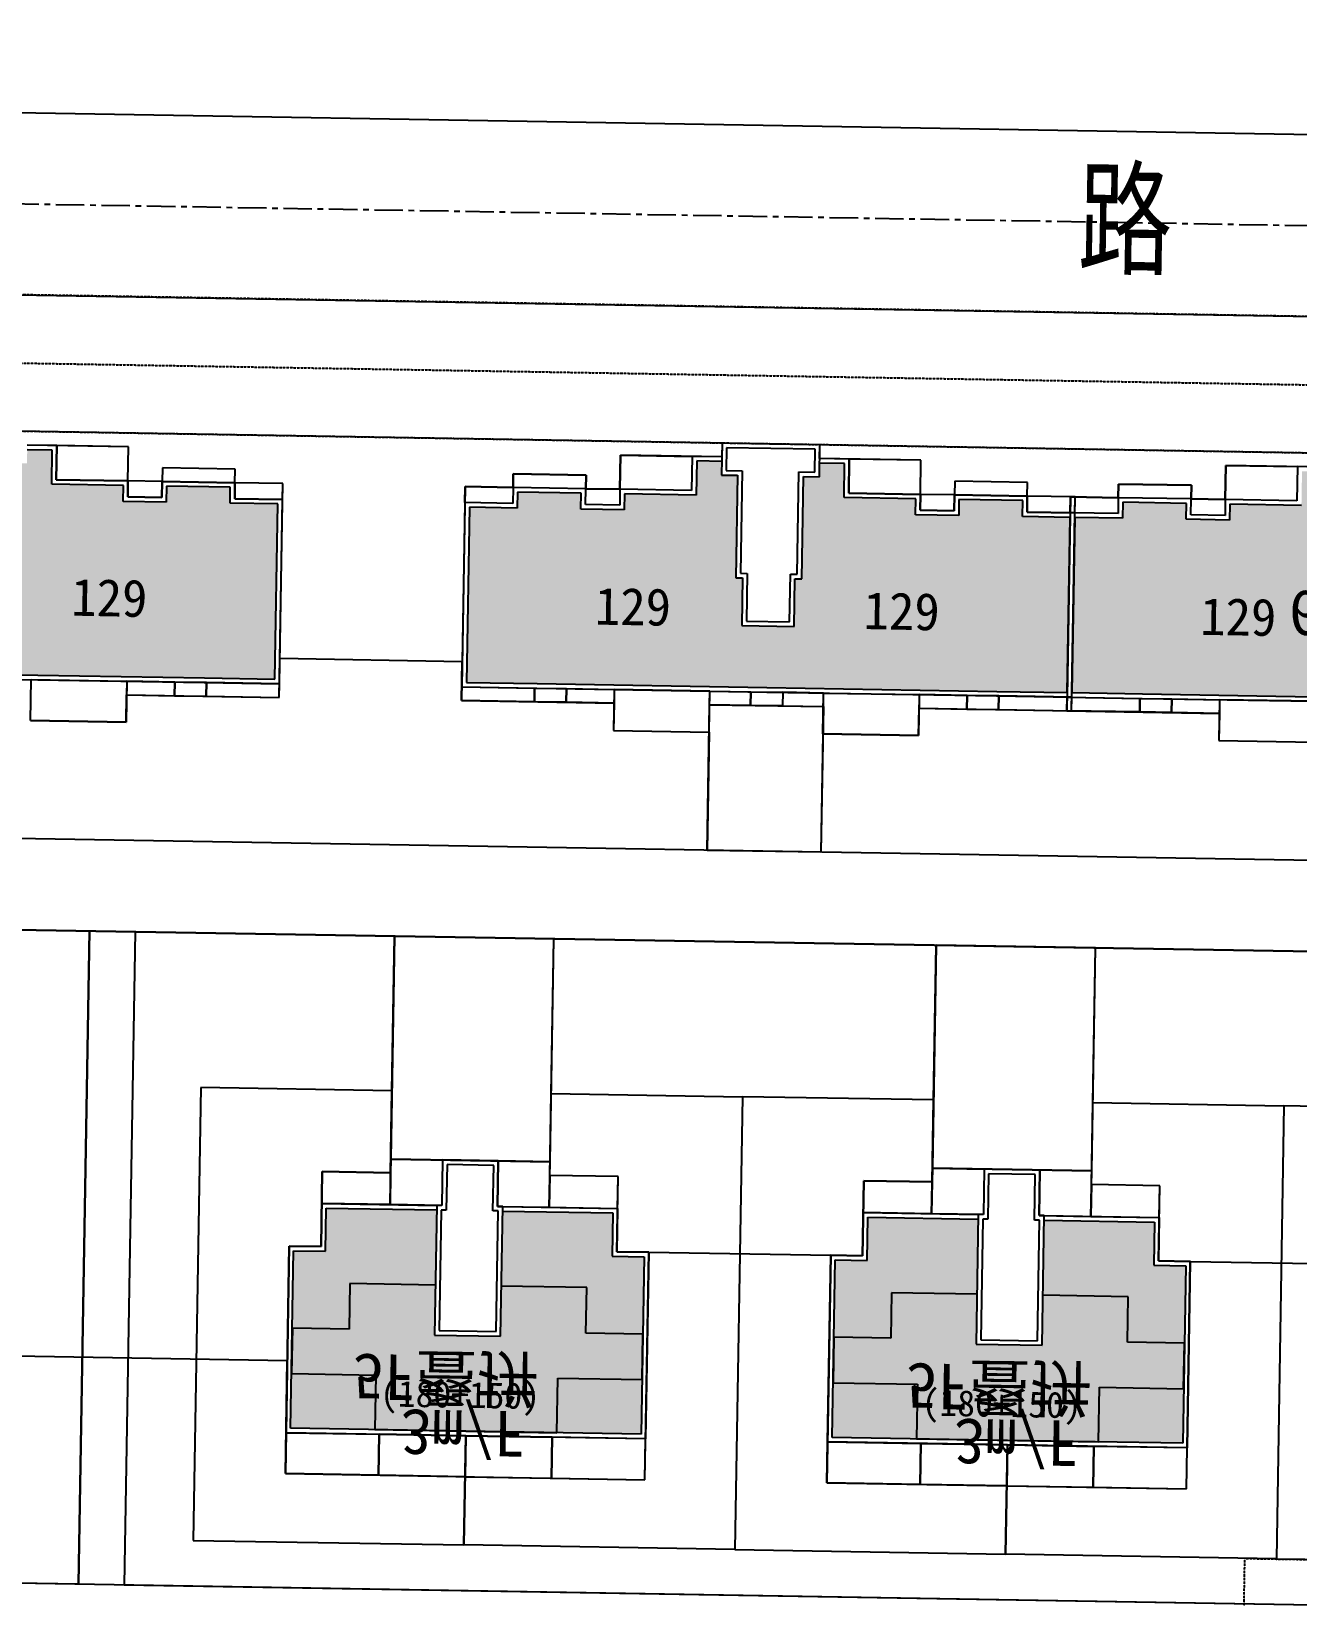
# Model space of a CAD drawing. Header units: millimetres. Extents: x -439850 to 1095597, y 3556331 to 4116172.
# Drawn here: x 732026 to 787667, y 3875891 to 3944681 of the extents above; entities that cross this region are included whole.
import ezdxf
from ezdxf.enums import TextEntityAlignment as Align

# ---------------------------------------------------------------- set-up
doc = ezdxf.new("R2010")
doc.units = ezdxf.units.MM
doc.header["$LTSCALE"] = 1000
doc.header["$MEASUREMENT"] = 0
doc.linetypes.add('CENTER', pattern=[2, 1.25, -0.25, 0.25, -0.25])
doc.linetypes.add('DASHED', pattern=[0.75, 0.5, -0.25])
for name, color, linetype in [('14中心线', 1, 'CENTER'), ('14道路红线', 7, 'Continuous'), ('18标注', 7, 'Continuous'), ('19图框', 7, 'Continuous'), ('DC调整', 1, 'Continuous'), ('TG_SUNBUILD', 41, 'Continuous'), ('地库线', 7, 'Continuous'), ('建筑外轮廓线', 6, 'Continuous'), ('文字', 7, 'Continuous'), ('红线按路', 200, 'Continuous'), ('道路', 7, 'Continuous'), ('铺装', 6, 'Continuous')]:
    doc.layers.add(name, color=color, linetype=linetype)
doc.styles.add('-黑体', font='simhei.ttf')
doc.styles.add('ST', font='', dxfattribs={"width": 0.75})
doc.styles.add('坐标标注', font='times.ttf', dxfattribs={"width": 0.75})
doc.styles.add('样式 1', font='simhei.ttf')
doc.styles.get('ST').set_extended_font_data('NSimSun')

msp = doc.modelspace()

# ---------------------------------------------------------------- hatches: boundary and pattern name
at = {"ltscale": 0.02, "extrusion": (0, 0, -1)}
h = msp.add_hatch(color=121, dxfattribs=at)
h.dxf.hatch_style = 1
h.paths.add_polyline_path([(-742858, 3923910), (-740758, 3923945), (-740770, 3924645), (-737970, 3924693), (-737958, 3923993), (-736059, 3924025), (-736071, 3924725), (-732921, 3924778), (-732946, 3926278), (-731847, 3926296), (-731836, 3925696), (-731137, 3925708), (-731060, 3921209), (-730760, 3921214), (-730725, 3919114), (-728425, 3919153), (-728461, 3921253), (-728161, 3921258), (-728237, 3925757), (-727537, 3925769), (-727547, 3926369), (-726447, 3926388), (-726422, 3924888), (-723272, 3924941), (-723261, 3924241), (-721361, 3924273), (-721373, 3924973), (-718573, 3925020), (-718561, 3924321), (-716462, 3924356), (-716331, 3916657), (-719431, 3916605), (-729530, 3916434), (-739628, 3916263), (-742728, 3916211)])
h.paths.add_polyline_path([(-733260, 3918608), (-737603, 3918526), (-737649, 3920955), (-733306, 3921037)], flags=24)
h.paths.add_polyline_path([(-721457, 3918798), (-725801, 3918734), (-725838, 3921163), (-721494, 3921228)], flags=24)
h = msp.add_hatch(color=121, dxfattribs=at)
h.dxf.hatch_style = 1
h.paths.add_polyline_path([(-777672, 3923321), (-775573, 3923357), (-775584, 3924057), (-772785, 3924104), (-772773, 3923404), (-770873, 3923436), (-770885, 3924136), (-767735, 3924189), (-767761, 3925689), (-766661, 3925708), (-766651, 3925108), (-765951, 3925120), (-765875, 3920620), (-765575, 3920625), (-765539, 3918526), (-763240, 3918565), (-763275, 3920664), (-762975, 3920669), (-763051, 3925169), (-762351, 3925181), (-762362, 3925781), (-761262, 3925799), (-761236, 3924299), (-758087, 3924353), (-758075, 3923653), (-756175, 3923685), (-756187, 3924385), (-753388, 3924432), (-753376, 3923732), (-751276, 3923768), (-751146, 3916069), (-754245, 3916016), (-764344, 3915846), (-774443, 3915675), (-777542, 3915623)])
h.paths.add_polyline_path([(-768074, 3918019), (-772418, 3917937), (-772464, 3920367), (-768120, 3920449)], flags=24)
h.paths.add_polyline_path([(-756272, 3918210), (-760616, 3918145), (-760652, 3920575), (-756308, 3920640)], flags=24)
h = msp.add_hatch(color=121, dxfattribs=at)
h.dxf.hatch_style = 1
h.paths.add_polyline_path([(-804268, 3922872), (-802169, 3922907), (-802181, 3923607), (-799381, 3923655), (-799369, 3922955), (-797469, 3922987), (-797481, 3923687), (-794332, 3923740), (-794357, 3925240), (-793257, 3925258), (-793247, 3924658), (-792547, 3924670), (-792471, 3920171), (-792171, 3920176), (-792136, 3918076), (-789836, 3918115), (-789871, 3920215), (-789572, 3920220), (-789648, 3924719), (-788948, 3924731), (-788958, 3925331), (-787858, 3925350), (-787833, 3923850), (-784683, 3923903), (-784671, 3923203), (-782771, 3923235), (-782783, 3923935), (-779984, 3923982), (-779972, 3923283), (-777872, 3923318), (-777742, 3915619), (-780842, 3915567), (-790940, 3915396), (-801039, 3915225), (-804138, 3915173)])
h.paths.add_polyline_path([(-794670, 3917570), (-799014, 3917488), (-799060, 3919917), (-794716, 3919999)], flags=24)
h.paths.add_polyline_path([(-782868, 3917760), (-787212, 3917696), (-787248, 3920125), (-782904, 3920190)], flags=24)
h = msp.add_hatch(color=211, dxfattribs=at)
h.dxf.hatch_style = 1
h.paths.add_polyline_path([(-756427, 3889476), (-756393, 3887476), (-758893, 3887434), (-758950, 3890833), (-757550, 3890857), (-757582, 3892757), (-752733, 3892839), (-752677, 3889539)])
h.paths.add_polyline_path([(-749778, 3889588), (-749834, 3892888), (-744984, 3892970), (-744952, 3891070), (-743552, 3891093), (-743495, 3887694), (-745995, 3887652), (-746028, 3889651)])
h.paths.add_polyline_path([(-749778, 3889588), (-746028, 3889651), (-745995, 3887652), (-743495, 3887694), (-743461, 3885694), (-747161, 3885632), (-747120, 3883232), (-755119, 3883097), (-755159, 3885496), (-758859, 3885434), (-758893, 3887434), (-756393, 3887476), (-756427, 3889476), (-752677, 3889539), (-752640, 3887339), (-749741, 3887388)])
h.paths.add_polyline_path([(-755119, 3883097), (-758818, 3883034), (-758859, 3885434), (-755159, 3885496)], flags=17)
h.paths.add_polyline_path([(-747161, 3885632), (-743461, 3885694), (-743421, 3883295), (-747120, 3883232)], flags=17)
h.paths.add_polyline_path([(-746985, 3883784), (-755112, 3883647), (-755148, 3885763), (-747021, 3885900)], flags=25)
h = msp.add_hatch(color=211, dxfattribs=at)
h.dxf.hatch_style = 1
h.paths.add_polyline_path([(-780223, 3889073), (-780190, 3887074), (-782689, 3887031), (-782747, 3890431), (-781347, 3890455), (-781379, 3892354), (-776530, 3892436), (-776474, 3889137)])
h.paths.add_polyline_path([(-773574, 3889186), (-773630, 3892485), (-768781, 3892567), (-768749, 3890668), (-767349, 3890691), (-767292, 3887292), (-769791, 3887249), (-769825, 3889249)])
h.paths.add_polyline_path([(-773574, 3889186), (-769825, 3889249), (-769791, 3887249), (-767292, 3887292), (-767258, 3885292), (-770957, 3885229), (-770917, 3882830), (-778915, 3882695), (-778956, 3885094), (-782656, 3885032), (-782689, 3887031), (-780190, 3887074), (-780223, 3889073), (-776474, 3889137), (-776437, 3886937), (-773537, 3886986)])
h.paths.add_polyline_path([(-778915, 3882695), (-782615, 3882632), (-782656, 3885032), (-778956, 3885094)], flags=17)
h.paths.add_polyline_path([(-770957, 3885229), (-767258, 3885292), (-767217, 3882892), (-770917, 3882830)], flags=17)
h.paths.add_polyline_path([(-770782, 3883382), (-778909, 3883244), (-778944, 3885361), (-770817, 3885498)], flags=25)

# ---------------------------------------------------------------- linework, layer by layer
for p, q in [((742944, 3917130), (742942, 3917130)), ((742943, 3917131), (742943, 3917129)), ((750960, 3916994), (750962, 3916994)), ((750961, 3916993), (750961, 3916995)), ((759155, 3891030), (759153, 3891030)), ((759154, 3891031), (759154, 3891029)), ((767151, 3890895), (767153, 3890895)), ((767152, 3890894), (767152, 3890896)), ((782951, 3890628), (782949, 3890628)), ((782950, 3890629), (782950, 3890627)), ((743270, 3886269), (743272, 3886269)), ((743271, 3886268), (743271, 3886270))]:
    msp.add_line(p, q)
at = {"color": 76, "ltscale": 0.02, "extrusion": (0, 0, -1)}
for p, q in [((739473, 3898263), (739137, 3878366)), ((747872, 3898121), (739473, 3898263)), ((747811, 3894522), (747872, 3898121)), ((754810, 3894404), (754871, 3898003)), ((754820, 3895004), (754871, 3898003)), ((754871, 3898003), (763270, 3897861)), ((763270, 3897861), (762933, 3877964)), ((763270, 3897861), (762933, 3877964)), ((771668, 3897719), (763270, 3897861)), ((771608, 3894120), (771668, 3897719)), ((778607, 3894001), (778667, 3897601)), ((778617, 3894601), (778667, 3897601)), ((778667, 3897601), (787066, 3897459)), ((787066, 3897459), (786730, 3877562)), ((787066, 3897459), (786730, 3877562)), ((795465, 3897317), (787066, 3897459)), ((744756, 3891273), (744811, 3894573)), ((744811, 3894573), (747811, 3894522)), ((757809, 3894353), (754810, 3894404)), ((757754, 3891053), (757809, 3894353)), ((768552, 3890871), (768608, 3894170)), ((768608, 3894170), (771608, 3894120)), ((781606, 3893951), (778607, 3894001)), ((781550, 3890651), (781606, 3893951)), ((743187, 3881298), (743356, 3891297)), ((743356, 3891297), (744756, 3891273)), ((759154, 3891030), (757754, 3891053)), ((758985, 3881031), (759154, 3891030)), ((766983, 3880896), (767152, 3890895)), ((767152, 3890895), (768552, 3890871)), ((782950, 3890628), (781550, 3890651)), ((782781, 3880629), (782950, 3890628)), ((747317, 3883029), (747286, 3881229)), ((751116, 3882964), (747317, 3883029)), ((751035, 3878165), (751116, 3882964)), ((751035, 3878165), (751116, 3882964)), ((751116, 3882964), (751035, 3878165)), ((751116, 3882964), (754916, 3882900)), ((754916, 3882900), (754885, 3881100)), ((771113, 3882626), (771083, 3880827)), ((774913, 3882562), (771113, 3882626)), ((774832, 3877763), (774913, 3882562)), ((774832, 3877763), (774913, 3882562)), ((774913, 3882562), (774832, 3877763)), ((774913, 3882562), (778712, 3882498)), ((778712, 3882498), (778682, 3880698)), ((747286, 3881229), (743187, 3881298)), ((754885, 3881100), (758985, 3881031)), ((771083, 3880827), (766983, 3880896)), ((778682, 3880698), (782781, 3880629)), ((739137, 3878366), (751035, 3878165)), ((762933, 3877964), (751035, 3878165)), ((762933, 3877964), (774832, 3877763)), ((786730, 3877562), (774832, 3877763)), ((786730, 3877562), (798628, 3877361))]:
    msp.add_line(p, q, dxfattribs=at)
for points in [[(742944, 3917130, 0.25, 0.25, 0), (742943, 3917129, 0, 0, 0)], [(750961, 3916994, 0.25, 0.25, 0), (750962, 3916995, 0, 0, 0)], [(759154, 3891030, 0.25, 0.25, 0), (759153, 3891029, 0, 0, 0)], [(767152, 3890894, 0.25, 0.25, 0), (767153, 3890895, 0, 0, 0)], [(782951, 3890628, 0.25, 0.25, 0), (782950, 3890627, 0, 0, 0)], [(743270, 3886269, 0.25, 0.25, 0), (743271, 3886270, 0, 0, 0)]]:
    msp.add_lwpolyline(points, format="xyseb")
at = {"layer": '14中心线', "extrusion": (0, 0, -1)}
msp.add_line((501138, 3940997), (866243, 3934826), dxfattribs=at)
at = {"layer": '14道路红线', "extrusion": (0, 0, -1)}
for p, q in [((519909, 3944681), (847291, 3939147)), ((511958, 3936814), (847200, 3931148))]:
    msp.add_line(p, q, dxfattribs=at)
at = {"layer": '18标注', "color": 3, "ltscale": 0.02}
for p, q in [((742914, 3915408), (742943, 3917130)), ((742944, 3917130), (750961, 3916994)), ((750932, 3915273), (750961, 3916995)), ((759154, 3891030), (767152, 3890895)), ((782951, 3890628), (790948, 3890492)), ((727274, 3886540), (743270, 3886269)), ((743187, 3881299), (743271, 3886270))]:
    msp.add_line(p, q, dxfattribs=at)
at = {"layer": '19图框', "color": 6, "ltscale": 0.3}
msp.add_line((831096, 3925419), (568673, 3929854), dxfattribs=at)
at = {"layer": 'TG_SUNBUILD', "color": 145}
for p, q in [((762375, 3926580), (762365, 3925980)), ((766674, 3926508), (762375, 3926580)), ((766664, 3925908), (766674, 3926508)), ((736299, 3926421), (731850, 3926496)), ((736274, 3924921), (736299, 3926421)), ((757916, 3926056), (757890, 3924556)), ((762365, 3925980), (757916, 3926056)), ((771114, 3925833), (766664, 3925908)), ((771088, 3924333), (771114, 3925833)), ((737784, 3925496), (737774, 3924896)), ((740983, 3925442), (737784, 3925496)), ((740973, 3924842), (740983, 3925442)), ((753201, 3925235), (753191, 3924635)), ((756401, 3925181), (753201, 3925235)), ((756390, 3924581), (756401, 3925181)), ((784512, 3925606), (784486, 3924106)), ((788961, 3925531), (784512, 3925606)), ((737774, 3924896), (736274, 3924921)), ((743073, 3924806), (740973, 3924842)), ((742914, 3915408), (743073, 3924806)), ((751091, 3924671), (750932, 3915272)), ((753191, 3924635), (751091, 3924671)), ((757890, 3924556), (756390, 3924581)), ((772598, 3924907), (772588, 3924307)), ((775798, 3924853), (772598, 3924907)), ((775788, 3924253), (775798, 3924853)), ((779797, 3924786), (779787, 3924186)), ((782997, 3924732), (779797, 3924786)), ((782987, 3924132), (782997, 3924732)), ((772588, 3924307), (771088, 3924333)), ((777887, 3924218), (775788, 3924253)), ((777687, 3924221), (777529, 3914823)), ((779787, 3924186), (777687, 3924221)), ((777729, 3914819), (777887, 3924218)), ((784486, 3924106), (782987, 3924132)), ((736195, 3914321), (736215, 3915521)), ((736215, 3915521), (742914, 3915408)), ((750932, 3915272), (757631, 3915159)), ((757631, 3915159), (757611, 3913959)), ((761811, 3913888), (761831, 3915088)), ((761831, 3915088), (766830, 3915003)), ((766830, 3915003), (766810, 3913804)), ((771009, 3913733), (771030, 3914932)), ((771030, 3914932), (777729, 3914819)), ((777529, 3914823), (784228, 3914709)), ((731995, 3914392), (736195, 3914321)), ((784228, 3914709), (784207, 3913510)), ((757611, 3913959), (761811, 3913888)), ((766810, 3913804), (771009, 3913733)), ((784207, 3913510), (788407, 3913439)), ((747821, 3895122), (747811, 3894522)), ((754820, 3895004), (747821, 3895122)), ((754810, 3894404), (754820, 3895004)), ((744811, 3894573), (744756, 3891273)), ((747811, 3894522), (744811, 3894573)), ((757809, 3894353), (754810, 3894404)), ((757754, 3891053), (757809, 3894353)), ((768608, 3894170), (768552, 3890871)), ((771608, 3894120), (768608, 3894170)), ((771618, 3894720), (771608, 3894120)), ((778617, 3894601), (771618, 3894720)), ((778607, 3894001), (778617, 3894601)), ((781606, 3893951), (778607, 3894001)), ((781550, 3890651), (781606, 3893951)), ((743356, 3891297), (743187, 3881298)), ((744756, 3891273), (743356, 3891297)), ((759154, 3891030), (757754, 3891053)), ((758985, 3881031), (759154, 3891030)), ((767152, 3890895), (766983, 3880896)), ((768552, 3890871), (767152, 3890895)), ((782950, 3890628), (781550, 3890651)), ((782781, 3880629), (782950, 3890628)), ((743187, 3881298), (758985, 3881031)), ((766983, 3880896), (782781, 3880629))]:
    msp.add_line(p, q, dxfattribs=at)
at = {"layer": '地库线', "color": 5, "linetype": 'DASHED', "ltscale": 0.005}
for p, q in [((831096, 3925419), (659565, 3928318)), ((784538, 3829818), (785345, 3877570)), ((785345, 3877570), (830410, 3876839))]:
    msp.add_line(p, q, dxfattribs=at)
at = {"layer": '建筑外轮廓线', "color": 6, "extrusion": (0, 0, -1)}
for p, q in [((762375, 3926580), (762351, 3925181)), ((762375, 3926580), (762365, 3925980)), ((764525, 3926544), (762375, 3926580)), ((766674, 3926508), (762375, 3926580)), ((766674, 3926508), (764525, 3926544)), ((766651, 3925108), (766674, 3926508)), ((766664, 3925908), (766674, 3926508)), ((733150, 3926474), (731850, 3926496)), ((733124, 3924975), (733150, 3926474)), ((761065, 3926002), (761040, 3924503)), ((762365, 3925980), (761065, 3926002)), ((767964, 3925886), (766664, 3925908)), ((767939, 3924386), (767964, 3925886)), ((762351, 3925181), (763051, 3925169)), ((763051, 3925169), (762975, 3920669)), ((787661, 3925553), (787636, 3924053)), ((788961, 3925531), (787661, 3925553)), ((736274, 3924921), (733124, 3924975)), ((736262, 3924221), (736274, 3924921)), ((737774, 3924896), (737762, 3924196)), ((740973, 3924842), (737774, 3924896)), ((740961, 3924142), (740973, 3924842)), ((753191, 3924635), (753179, 3923935)), ((756390, 3924581), (753191, 3924635)), ((756379, 3923881), (756390, 3924581)), ((757890, 3924556), (757878, 3923856)), ((761040, 3924503), (757890, 3924556)), ((765875, 3920620), (765951, 3925120)), ((765951, 3925120), (766651, 3925108)), ((737762, 3924196), (736262, 3924221)), ((743061, 3924106), (740961, 3924142)), ((742924, 3916008), (743061, 3924106)), ((751079, 3923971), (750943, 3915872)), ((753179, 3923935), (751079, 3923971)), ((757878, 3923856), (756379, 3923881)), ((771088, 3924333), (767939, 3924386)), ((771077, 3923633), (771088, 3924333)), ((772588, 3924307), (772576, 3923608)), ((775788, 3924253), (772588, 3924307)), ((775776, 3923554), (775788, 3924253)), ((779787, 3924186), (779775, 3923486)), ((782987, 3924132), (779787, 3924186)), ((782975, 3923432), (782987, 3924132)), ((784486, 3924106), (784475, 3923406)), ((787636, 3924053), (784486, 3924106)), ((772576, 3923608), (771077, 3923633)), ((777876, 3923518), (775776, 3923554)), ((777676, 3923521), (777539, 3915423)), ((779775, 3923486), (777676, 3923521)), ((777739, 3915419), (777876, 3923518)), ((784475, 3923406), (782975, 3923432)), ((762975, 3920669), (763275, 3920664)), ((763275, 3920664), (763240, 3918565)), ((765539, 3918526), (765575, 3920625)), ((765575, 3920625), (765875, 3920620)), ((763240, 3918565), (765539, 3918526)), ((729526, 3916234), (739625, 3916063)), ((739625, 3916063), (742924, 3916008)), ((750943, 3915872), (754242, 3915816)), ((754242, 3915816), (764341, 3915646)), ((764341, 3915646), (774439, 3915475)), ((774439, 3915475), (777739, 3915419)), ((777539, 3915423), (780838, 3915367)), ((780838, 3915367), (790937, 3915196)), ((750096, 3895083), (750062, 3893084)), ((752545, 3895042), (750096, 3895083)), ((752512, 3893042), (752545, 3895042)), ((773892, 3894681), (773859, 3892681)), ((776342, 3894640), (773892, 3894681)), ((776308, 3892640), (776342, 3894640)), ((744756, 3891273), (744788, 3893173)), ((744788, 3893173), (749837, 3893088)), ((749837, 3893088), (749741, 3887388)), ((750062, 3893084), (749837, 3893088)), ((752737, 3893039), (752512, 3893042)), ((752640, 3887339), (752737, 3893039)), ((752737, 3893039), (757786, 3892953)), ((757786, 3892953), (757754, 3891053)), ((768552, 3890871), (768584, 3892771)), ((768584, 3892771), (773634, 3892685)), ((773634, 3892685), (773537, 3886986)), ((773859, 3892681), (773634, 3892685)), ((776533, 3892636), (776308, 3892640)), ((776437, 3886937), (776533, 3892636)), ((776533, 3892636), (781582, 3892551)), ((781582, 3892551), (781550, 3890651)), ((743217, 3883098), (743356, 3891297)), ((743356, 3891297), (744756, 3891273)), ((757754, 3891053), (759154, 3891030)), ((759154, 3891030), (759015, 3882831)), ((767014, 3882696), (767152, 3890895)), ((767152, 3890895), (768552, 3890871)), ((781550, 3890651), (782950, 3890628)), ((782950, 3890628), (782812, 3882429)), ((749741, 3887388), (752640, 3887339)), ((773537, 3886986), (776437, 3886937)), ((751116, 3882964), (743217, 3883098)), ((759015, 3882831), (751116, 3882964)), ((774913, 3882562), (767014, 3882696)), ((782812, 3882429), (774913, 3882562))]:
    msp.add_line(p, q, dxfattribs=at)
at = {"layer": '建筑外轮廓线', "color": 8, "extrusion": (0, 0, -1)}
for p, q in [((732946, 3926278), (731847, 3926296)), ((732921, 3924778), (732946, 3926278)), ((733150, 3926474), (733124, 3924975)), ((736299, 3926421), (733150, 3926474)), ((736274, 3924921), (736299, 3926421)), ((757890, 3924556), (757916, 3926056)), ((757916, 3926056), (761065, 3926002)), ((761065, 3926002), (761040, 3924503)), ((762572, 3926377), (762555, 3925377)), ((766471, 3926311), (762572, 3926377)), ((766454, 3925311), (766471, 3926311)), ((767964, 3925886), (767939, 3924386)), ((771114, 3925833), (767964, 3925886)), ((771088, 3924333), (771114, 3925833)), ((737784, 3925496), (737774, 3924896)), ((740983, 3925442), (737784, 3925496)), ((740973, 3924842), (740983, 3925442)), ((753191, 3924635), (753201, 3925235)), ((753201, 3925235), (756401, 3925181)), ((756401, 3925181), (756390, 3924581)), ((761262, 3925799), (761236, 3924299)), ((762362, 3925781), (761262, 3925799)), ((762555, 3925377), (763255, 3925365)), ((763255, 3925365), (763179, 3920866)), ((765678, 3920824), (765754, 3925323)), ((765754, 3925323), (766454, 3925311)), ((767761, 3925689), (766661, 3925708)), ((767735, 3924189), (767761, 3925689)), ((784486, 3924106), (784512, 3925606)), ((784512, 3925606), (787661, 3925553)), ((787661, 3925553), (787636, 3924053)), ((736071, 3924725), (732921, 3924778)), ((733124, 3924975), (736274, 3924921)), ((736059, 3924025), (736071, 3924725)), ((736274, 3924921), (736262, 3924221)), ((737774, 3924896), (736274, 3924921)), ((737762, 3924196), (737774, 3924896)), ((737774, 3924896), (740973, 3924842)), ((737970, 3924693), (737958, 3923993)), ((740770, 3924645), (737970, 3924693)), ((740758, 3923945), (740770, 3924645)), ((740973, 3924842), (740961, 3924142)), ((743073, 3924806), (740973, 3924842)), ((743061, 3924106), (743073, 3924806)), ((751079, 3923971), (751091, 3924671)), ((751091, 3924671), (753191, 3924635)), ((753191, 3924635), (753179, 3923935)), ((756390, 3924581), (753191, 3924635)), ((756379, 3923881), (756390, 3924581)), ((756390, 3924581), (757890, 3924556)), ((757890, 3924556), (757878, 3923856)), ((761040, 3924503), (757890, 3924556)), ((772598, 3924907), (772588, 3924307)), ((775798, 3924853), (772598, 3924907)), ((775788, 3924253), (775798, 3924853)), ((779787, 3924186), (779797, 3924786)), ((779797, 3924786), (782997, 3924732)), ((782997, 3924732), (782987, 3924132)), ((737958, 3923993), (736059, 3924025)), ((736262, 3924221), (737762, 3924196)), ((742858, 3923910), (740758, 3923945)), ((740961, 3924142), (743061, 3924106)), ((742728, 3916211), (742858, 3923910)), ((753179, 3923935), (751079, 3923971)), ((751276, 3923768), (751146, 3916069)), ((753376, 3923732), (751276, 3923768)), ((753388, 3924432), (753376, 3923732)), ((756187, 3924385), (753388, 3924432)), ((756175, 3923685), (756187, 3924385)), ((757878, 3923856), (756379, 3923881)), ((758087, 3924353), (758075, 3923653)), ((761236, 3924299), (758087, 3924353)), ((770885, 3924136), (767735, 3924189)), ((767939, 3924386), (771088, 3924333)), ((770873, 3923436), (770885, 3924136)), ((771088, 3924333), (771077, 3923633)), ((772588, 3924307), (771088, 3924333)), ((772576, 3923608), (772588, 3924307)), ((772588, 3924307), (775788, 3924253)), ((772785, 3924104), (772773, 3923404)), ((775584, 3924057), (772785, 3924104)), ((775573, 3923357), (775584, 3924057)), ((775788, 3924253), (775776, 3923554)), ((777887, 3924218), (775788, 3924253)), ((777676, 3923521), (777687, 3924221)), ((777687, 3924221), (779787, 3924186)), ((777876, 3923518), (777887, 3924218)), ((779787, 3924186), (779775, 3923486)), ((782987, 3924132), (779787, 3924186)), ((779984, 3923982), (779972, 3923283)), ((782783, 3923935), (779984, 3923982)), ((782771, 3923235), (782783, 3923935)), ((782975, 3923432), (782987, 3924132)), ((782987, 3924132), (784486, 3924106)), ((784486, 3924106), (784475, 3923406)), ((787636, 3924053), (784486, 3924106)), ((784683, 3923903), (784671, 3923203)), ((787833, 3923850), (784683, 3923903)), ((758075, 3923653), (756175, 3923685)), ((772773, 3923404), (770873, 3923436)), ((771077, 3923633), (772576, 3923608)), ((777672, 3923321), (775573, 3923357)), ((775776, 3923554), (777876, 3923518)), ((777542, 3915623), (777672, 3923321)), ((779775, 3923486), (777676, 3923521)), ((777872, 3923318), (777742, 3915619)), ((779972, 3923283), (777872, 3923318)), ((784671, 3923203), (782771, 3923235)), ((784475, 3923406), (782975, 3923432)), ((763179, 3920866), (763479, 3920861)), ((763479, 3920861), (763443, 3918761)), ((765343, 3918729), (765378, 3920829)), ((765378, 3920829), (765678, 3920824)), ((763443, 3918761), (765343, 3918729)), ((729530, 3916434), (739628, 3916263)), ((731995, 3914392), (732026, 3916192)), ((732026, 3916192), (736225, 3916121)), ((739628, 3916263), (742728, 3916211)), ((736225, 3916121), (736195, 3914321)), ((736225, 3916121), (736215, 3915521)), ((736215, 3915521), (738315, 3915485)), ((738325, 3916085), (736225, 3916121)), ((738315, 3915485), (738325, 3916085)), ((738325, 3916085), (738315, 3915485)), ((739725, 3916062), (738325, 3916085)), ((739715, 3915462), (739725, 3916062)), ((739725, 3916062), (739715, 3915462)), ((742924, 3916008), (739725, 3916062)), ((742914, 3915408), (742924, 3916008)), ((750932, 3915272), (750943, 3915872)), ((750943, 3915872), (754142, 3915818)), ((751146, 3916069), (754245, 3916016)), ((754132, 3915218), (754142, 3915818)), ((754142, 3915818), (754132, 3915218)), ((754142, 3915818), (755542, 3915794)), ((754245, 3916016), (764344, 3915846)), ((755532, 3915194), (755542, 3915794)), ((755542, 3915794), (755532, 3915194)), ((755542, 3915794), (757642, 3915759)), ((757642, 3915759), (757611, 3913959)), ((757642, 3915759), (757631, 3915159)), ((761841, 3915688), (757642, 3915759)), ((761811, 3913888), (761841, 3915688)), ((761831, 3915088), (761841, 3915688)), ((761841, 3915688), (763641, 3915657)), ((763631, 3915058), (763641, 3915657)), ((763641, 3915657), (763631, 3915058)), ((763641, 3915657), (765040, 3915634)), ((764344, 3915846), (774443, 3915675)), ((765040, 3915634), (765030, 3915034)), ((765040, 3915634), (765030, 3915034)), ((766840, 3915603), (765040, 3915634)), ((766810, 3913804), (766840, 3915603)), ((766830, 3915003), (766840, 3915603)), ((766840, 3915603), (771040, 3915532)), ((771040, 3915532), (771009, 3913733)), ((771040, 3915532), (771030, 3914932)), ((773139, 3915497), (771040, 3915532)), ((773129, 3914897), (773139, 3915497)), ((773139, 3915497), (773129, 3914897)), ((774539, 3915473), (773139, 3915497)), ((774443, 3915675), (777542, 3915623)), ((777742, 3915619), (780842, 3915567)), ((780842, 3915567), (790940, 3915396)), ((738315, 3915485), (739715, 3915462)), ((739715, 3915462), (742914, 3915408)), ((754132, 3915218), (750932, 3915272)), ((755532, 3915194), (754132, 3915218)), ((757631, 3915159), (755532, 3915194)), ((763631, 3915058), (761831, 3915088)), ((765030, 3915034), (763631, 3915058)), ((765030, 3915034), (766830, 3915003)), ((771030, 3914932), (773129, 3914897)), ((773129, 3914897), (774529, 3914873)), ((774529, 3914873), (774539, 3915473)), ((774539, 3915473), (774529, 3914873)), ((774529, 3914873), (777729, 3914819)), ((777739, 3915419), (774539, 3915473)), ((777529, 3914823), (777539, 3915423)), ((780728, 3914769), (777529, 3914823)), ((777539, 3915423), (780738, 3915368)), ((777729, 3914819), (777739, 3915419)), ((780728, 3914769), (780738, 3915368)), ((780738, 3915368), (780728, 3914769)), ((780738, 3915368), (782138, 3915345)), ((782128, 3914745), (782138, 3915345)), ((782138, 3915345), (782128, 3914745)), ((782138, 3915345), (784238, 3915309)), ((784238, 3915309), (784207, 3913510)), ((784238, 3915309), (784228, 3914709)), ((788437, 3915238), (784238, 3915309)), ((736195, 3914321), (731995, 3914392)), ((782128, 3914745), (780728, 3914769)), ((784228, 3914709), (782128, 3914745)), ((757611, 3913959), (761811, 3913888)), ((771009, 3913733), (766810, 3913804)), ((784207, 3913510), (788407, 3913439)), ((747787, 3893122), (747821, 3895122)), ((747821, 3895122), (750096, 3895083)), ((750096, 3895083), (750062, 3893084)), ((750292, 3894880), (750259, 3892880)), ((752342, 3894845), (750292, 3894880)), ((752545, 3895042), (752512, 3893042)), ((754820, 3895004), (752545, 3895042)), ((754786, 3893004), (754820, 3895004)), ((744788, 3893173), (744811, 3894573)), ((744811, 3894573), (747811, 3894522)), ((747811, 3894522), (747787, 3893122)), ((752308, 3892846), (752342, 3894845)), ((754810, 3894404), (754786, 3893004)), ((757809, 3894353), (754810, 3894404)), ((757786, 3892953), (757809, 3894353)), ((768584, 3892771), (768608, 3894170)), ((768608, 3894170), (771608, 3894120)), ((771584, 3892720), (771618, 3894720)), ((771618, 3894720), (773892, 3894681)), ((773892, 3894681), (773859, 3892681)), ((774089, 3894478), (774055, 3892478)), ((776139, 3894443), (774089, 3894478)), ((776105, 3892444), (776139, 3894443)), ((776342, 3894640), (776308, 3892640)), ((778617, 3894601), (776342, 3894640)), ((778583, 3892602), (778617, 3894601)), ((771608, 3894120), (771584, 3892720)), ((778607, 3894001), (778583, 3892602)), ((781606, 3893951), (778607, 3894001)), ((781582, 3892551), (781606, 3893951)), ((747787, 3893122), (744788, 3893173)), ((744952, 3891070), (744984, 3892970)), ((744984, 3892970), (749834, 3892888)), ((750062, 3893084), (747787, 3893122)), ((750034, 3892884), (749944, 3887585)), ((750259, 3892880), (750034, 3892884)), ((752533, 3892842), (752308, 3892846)), ((752444, 3887543), (752533, 3892842)), ((752512, 3893042), (754786, 3893004)), ((752733, 3892839), (757582, 3892757)), ((754786, 3893004), (757786, 3892953)), ((757582, 3892757), (757550, 3890857)), ((771584, 3892720), (768584, 3892771)), ((768749, 3890668), (768781, 3892567)), ((768781, 3892567), (773630, 3892485)), ((773859, 3892681), (771584, 3892720)), ((773830, 3892482), (773741, 3887183)), ((774055, 3892478), (773830, 3892482)), ((776330, 3892440), (776105, 3892444)), ((776240, 3887140), (776330, 3892440)), ((776308, 3892640), (778583, 3892602)), ((776530, 3892436), (781379, 3892354)), ((778583, 3892602), (781582, 3892551)), ((781379, 3892354), (781347, 3890455)), ((743421, 3883295), (743552, 3891093)), ((743552, 3891093), (744952, 3891070)), ((757550, 3890857), (758950, 3890833)), ((758950, 3890833), (758818, 3883034)), ((767217, 3882892), (767349, 3890691)), ((767349, 3890691), (768749, 3890668)), ((781347, 3890455), (782747, 3890431)), ((782747, 3890431), (782615, 3882632)), ((746028, 3889651), (745995, 3887652)), ((749778, 3889588), (746028, 3889651)), ((756427, 3889476), (752677, 3889539)), ((756393, 3887476), (756427, 3889476)), ((769825, 3889249), (769791, 3887249)), ((773574, 3889186), (769825, 3889249)), ((780223, 3889073), (776474, 3889137)), ((780190, 3887074), (780223, 3889073)), ((743495, 3887694), (743461, 3885694)), ((745995, 3887652), (743495, 3887694)), ((749944, 3887585), (752444, 3887543)), ((758893, 3887434), (756393, 3887476)), ((758859, 3885434), (758893, 3887434)), ((767292, 3887292), (767258, 3885292)), ((769791, 3887249), (767292, 3887292)), ((773741, 3887183), (776240, 3887140)), ((782689, 3887031), (780190, 3887074)), ((782656, 3885032), (782689, 3887031)), ((743461, 3885694), (747161, 3885632)), ((747161, 3885632), (747120, 3883232)), ((755119, 3883097), (755159, 3885496)), ((755159, 3885496), (758859, 3885434)), ((767258, 3885292), (770957, 3885229)), ((770957, 3885229), (770917, 3882830)), ((778915, 3882695), (778956, 3885094)), ((778956, 3885094), (782656, 3885032)), ((751119, 3883164), (743421, 3883295)), ((747120, 3883232), (755119, 3883097)), ((758818, 3883034), (751119, 3883164)), ((743187, 3881298), (743217, 3883098)), ((743217, 3883098), (747317, 3883029)), ((747286, 3881229), (747317, 3883029)), ((747317, 3883029), (747286, 3881229)), ((747317, 3883029), (751116, 3882964)), ((751116, 3882964), (751086, 3881165)), ((751116, 3882964), (751086, 3881165)), ((754916, 3882900), (751116, 3882964)), ((754885, 3881100), (754916, 3882900)), ((754916, 3882900), (754885, 3881100)), ((759015, 3882831), (754916, 3882900)), ((758985, 3881031), (759015, 3882831)), ((766983, 3880896), (767014, 3882696)), ((767014, 3882696), (771113, 3882626)), ((774916, 3882762), (767217, 3882892)), ((770917, 3882830), (778915, 3882695)), ((771083, 3880827), (771113, 3882626)), ((771113, 3882626), (771083, 3880827)), ((771113, 3882626), (774913, 3882562)), ((774913, 3882562), (774882, 3880762)), ((774913, 3882562), (774882, 3880762)), ((778712, 3882498), (774913, 3882562)), ((782615, 3882632), (774916, 3882762)), ((778682, 3880698), (778712, 3882498)), ((778712, 3882498), (778682, 3880698)), ((782812, 3882429), (778712, 3882498)), ((782781, 3880629), (782812, 3882429)), ((747286, 3881229), (743187, 3881298)), ((751086, 3881165), (747286, 3881229)), ((751086, 3881165), (754885, 3881100)), ((754885, 3881100), (758985, 3881031)), ((771083, 3880827), (766983, 3880896)), ((774882, 3880762), (771083, 3880827)), ((774882, 3880762), (778682, 3880698)), ((778682, 3880698), (782781, 3880629))]:
    msp.add_line(p, q, dxfattribs=at)
at = {"layer": '红线按路', "color": 1, "linetype": 'DASHED', "ltscale": 0.005, "extrusion": (0, 0, -1)}
msp.add_line((847200, 3931148), (548711, 3936193), dxfattribs=at)
at = {"layer": '红线按路', "color": 62, "linetype": 'DASHED', "ltscale": 0.005, "extrusion": (0, 0, -1)}
msp.add_line((546610, 3933228), (841140, 3928250), dxfattribs=at)
at = {"layer": '道路', "color": 145, "ltscale": 0.02}
for p, q in [((761811, 3913888), (761723, 3908689)), ((766810, 3913804), (766722, 3908604)), ((734589, 3905147), (734104, 3876451)), ((736588, 3905113), (736103, 3876417)), ((747872, 3898121), (747987, 3904920)), ((754871, 3898003), (754986, 3904802)), ((771668, 3897719), (771783, 3904518)), ((778667, 3897601), (778782, 3904400))]:
    msp.add_line(p, q, dxfattribs=at)
at = {"layer": '道路', "color": 145, "ltscale": 0.02, "extrusion": (0, 0, -1)}
for p, q in [((830199, 3907531), (663210, 3910354)), ((830071, 3903533), (655396, 3906485)), ((648912, 3877891), (835379, 3874739))]:
    msp.add_line(p, q, dxfattribs=at)
at = {"layer": '铺装', "ltscale": 0.02}
for p, q in [((761723, 3908689), (761831, 3915088)), ((761831, 3915088), (766830, 3915003)), ((766830, 3915003), (766722, 3908604)), ((829932, 3907540), (663210, 3910354)), ((766722, 3908604), (761723, 3908689)), ((655396, 3906485), (830071, 3903533)), ((734104, 3876451), (734589, 3905147)), ((734589, 3905147), (736588, 3905113)), ((736588, 3905113), (736103, 3876417)), ((747987, 3904920), (747821, 3895122)), ((754986, 3904802), (747987, 3904920)), ((754820, 3895004), (754986, 3904802)), ((771783, 3904518), (771618, 3894720)), ((778782, 3904400), (771783, 3904518)), ((778617, 3894601), (778782, 3904400)), ((747821, 3895122), (754820, 3895004)), ((771618, 3894720), (778617, 3894601)), ((648912, 3877891), (734104, 3876451)), ((736103, 3876417), (835379, 3874739))]:
    msp.add_line(p, q, dxfattribs=at)

# ---------------------------------------------------------------- texts
at = {"layer": '18标注', "color": 3, "style": '坐标标注', "width": 0.75}
for s, rotation, p in [('8019.41', 359.03166, (746951, 3917063)), ('8000.00', 359.03167, (763151, 3890963)), ('8000.00', 359.03167, (786948, 3890561)), ('16000.00', 359.03166, (735270, 3886406))]:
    msp.add_text(s, height=1, rotation=rotation, dxfattribs=at).set_placement(p)
at = {"layer": '19图框', "style": 'ST', "width": 0.75}
msp.add_text('规                                          划                                 支                                 路', height=4045.185, rotation=359.05439, dxfattribs=at).set_placement((542708, 3938330))
at = {"layer": 'DC调整', "color": 3, "extrusion": (0, 0, -1), "style": '样式 1', "text_generation_flag": 4}
for p in [(-747346, 3884253), (-771142, 3883851)]:
    msp.add_text('(180+150)', height=1146.9, rotation=180.96833, dxfattribs=at).set_placement(p)
at = {"layer": '建筑外轮廓线', "color": 3, "extrusion": (0, 0, -1), "style": '样式 1', "text_generation_flag": 4}
for rotation, p in [(181.0815, (-735455, 3919791)), (180.85517, (-758462, 3919402)), (181.0815, (-770269, 3919202)), (180.85517, (-785058, 3918952))]:
    msp.add_text('129', height=1638.4, rotation=rotation, dxfattribs=at).set_placement(p, align=Align.MIDDLE_CENTER)
at = {"layer": '文字', "ltscale": 0.02, "style": '-黑体', "text_generation_flag": 4}
msp.add_text('6F洋房', height=2000, dxfattribs=at).set_placement((787290, 3920091))
for s, p in [('5F叠拼', (746180, 3886558)), ('5F叠拼', (770490, 3886147)), ('3m/F', (748281, 3884116)), ('3m/F', (772592, 3883705))]:
    msp.add_text(s, height=2000, rotation=359.22341, dxfattribs=at).set_placement(p)

doc.saveas('drawing.dxf')
